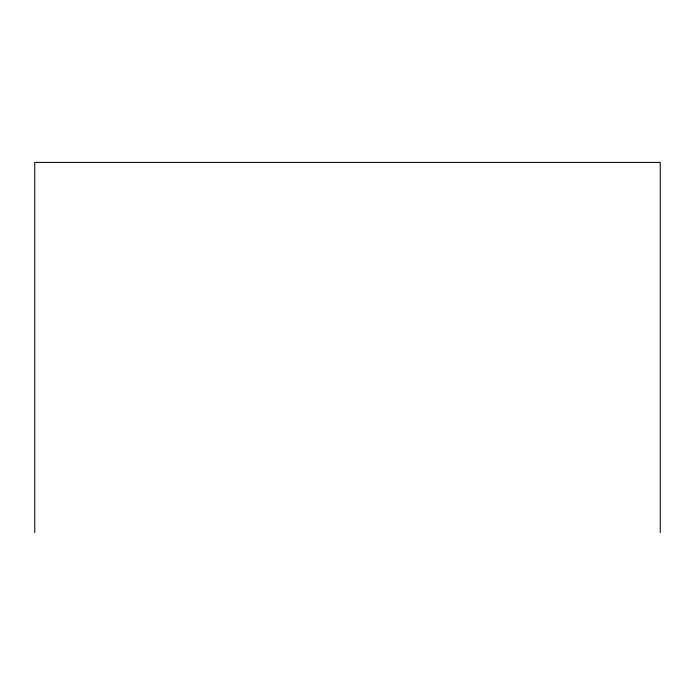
<?xml version="1.0" encoding="UTF-8"?>
<svg xmlns="http://www.w3.org/2000/svg" width="695" height="695" viewBox="0 0 695 695"><rect width="100%" height="100%" fill="white"/><g stroke="black" fill="none" stroke-linecap="round" stroke-linejoin="round"><path stroke-width="1.04" d="M660.25 532.578L660.25 162.422L34.75 162.422L34.75 532.578"/></g></svg>
